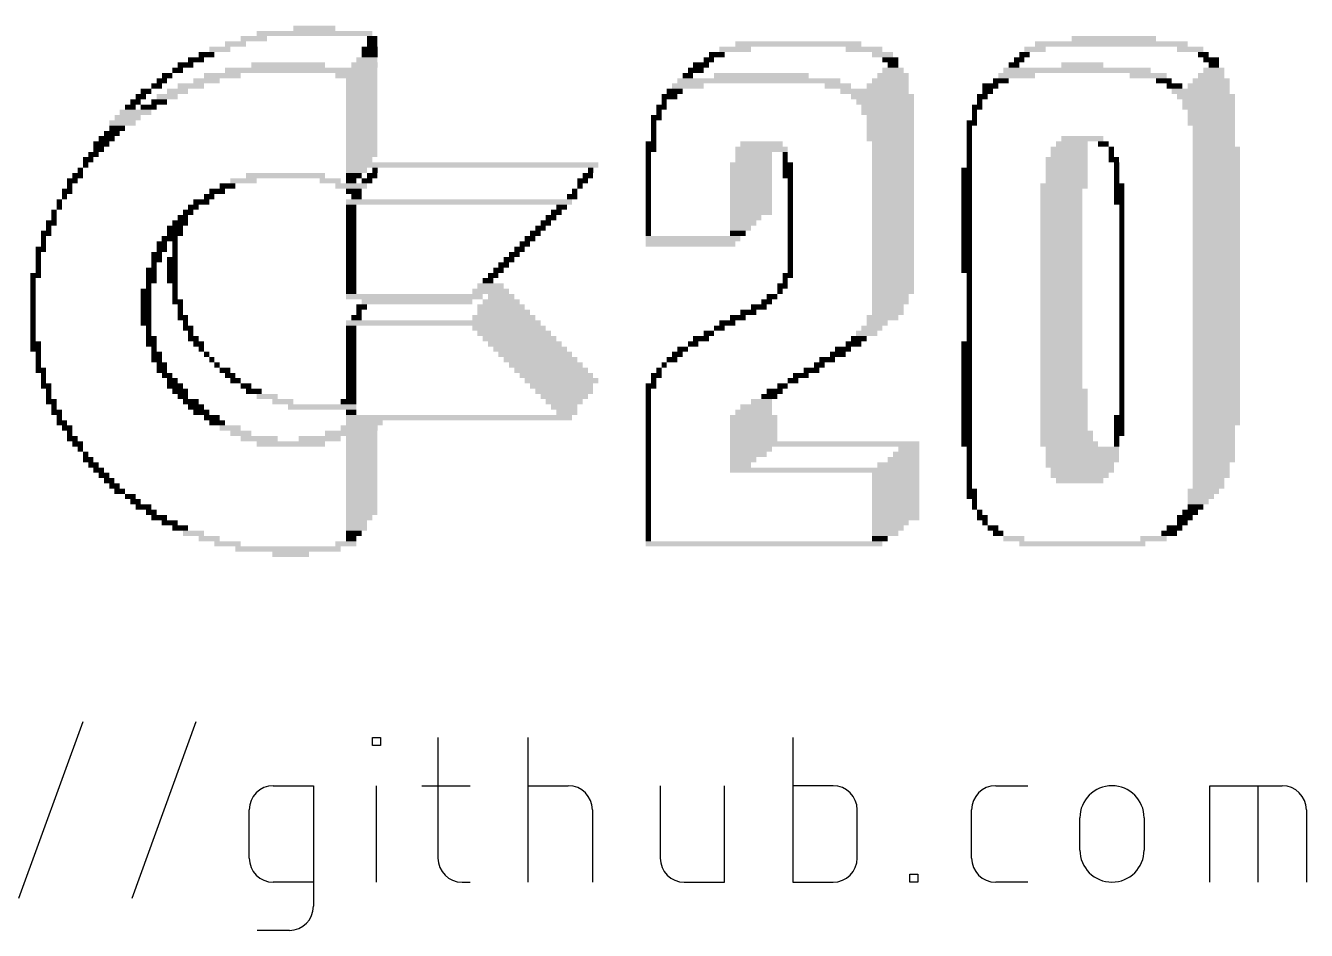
# Model space of a CAD drawing. Extents: x 0 to 102, y 0 to 90.
# Drawn here: x 54.59 to 64.94, y 12.52 to 19.83 of the extents above; entities that cross this region are included whole.
import ezdxf

# ---------------------------------------------------------------- set-up
doc = ezdxf.new("R2010")
doc.units = 0
doc.layers.add('21', color=253, linetype='CONTINUOUS')

# ---------------------------------------------------------------- blocks, each defined once
blk = doc.blocks.new('RECT')
blk.add_solid([(-0.5, -0.5), (0.5, -0.5), (-0.5, 0.5), (0.5, 0.5)])

msp = doc.modelspace()

# ---------------------------------------------------------------- linework, layer by layer
at = {"layer": '21'}
for p, q in [((54.5338, 12.7797), (55.0531, 14.2078)), ((55.4482, 12.7797), (55.9675, 14.2078)), ((57.3899, 14.013), (57.3899, 14.078)), ((57.3899, 14.078), (57.4548, 14.078)), ((57.4548, 14.078), (57.4548, 14.013)), ((57.9197, 14.078), (57.9197, 13.1043)), ((58.6486, 12.9096), (58.6486, 14.078)), ((60.7881, 14.078), (60.7881, 12.9096)), ((57.4548, 14.013), (57.3899, 14.013)), ((56.5895, 13.6885), (56.9141, 13.6885)), ((56.9141, 13.6885), (56.9141, 12.7148)), ((57.4223, 12.9096), (57.4223, 13.6885)), ((57.7899, 13.6885), (58.1793, 13.6885)), ((58.6486, 13.6885), (58.9731, 13.6885)), ((59.7154, 13.6885), (59.7154, 13.1043)), ((60.2347, 12.9096), (60.2347, 13.6885)), ((61.1126, 13.6885), (60.7881, 13.6885)), ((62.426, 13.6885), (62.6857, 13.6885)), ((64.1575, 12.9096), (64.1575, 13.6885)), ((64.1575, 13.6885), (64.7417, 13.6885)), ((64.547, 12.9096), (64.547, 13.6885)), ((56.3948, 13.1043), (56.3948, 13.4938)), ((59.1679, 13.4938), (59.1679, 12.9096)), ((61.3074, 13.1043), (61.3074, 13.4938)), ((62.2313, 13.1043), (62.2313, 13.4938)), ((64.9365, 13.4938), (64.9365, 12.9096)), ((63.1063, 13.1692), (63.1063, 13.4288)), ((63.6256, 13.4288), (63.6256, 13.1692)), ((61.7333, 12.9096), (61.7333, 12.9745)), ((61.7333, 12.9745), (61.7982, 12.9745)), ((61.7982, 12.9745), (61.7982, 12.9096)), ((56.9141, 12.9096), (56.5895, 12.9096)), ((58.1144, 12.9096), (58.1793, 12.9096)), ((59.9101, 12.9096), (60.2347, 12.9096)), ((60.7881, 12.9096), (61.1126, 12.9096)), ((61.7982, 12.9096), (61.7333, 12.9096)), ((62.6857, 12.9096), (62.426, 12.9096)), ((56.7194, 12.5201), (56.4597, 12.5201))]:
    msp.add_line(p, q, dxfattribs=at)
for centre, radius, start, end in [((56.5895, 13.4938), 0.1947, 90, 180), ((58.9731, 13.4937), 0.1947, 0.0009, 90), ((61.1126, 13.4938), 0.1947, 0, 90), ((62.426, 13.4938), 0.1947, 90, 180), ((63.3659, 13.4288), 0.2596, 0, 180), ((64.7417, 13.4938), 0.1947, 0, 90), ((63.3659, 13.1692), 0.2596, 180, 0), ((56.5895, 13.1043), 0.1947, 180, 270), ((58.1144, 13.1043), 0.1947, 180, 270), ((59.9101, 13.1043), 0.1947, 180, 270), ((61.1126, 13.1043), 0.1947, 270, 359.9991), ((62.426, 13.1043), 0.1947, 180, 270), ((56.7193, 12.7148), 0.1947, 270.0009, 0)]:
    msp.add_arc(centre, radius, start, end, dxfattribs=at)

# ---------------------------------------------------------------- block references
at = {"layer": '21', "yscale": 0.0425}
for p, xscale in [((56.9213, 19.765), 0.935), ((56.9213, 19.8075), 0.34), ((56.2838, 19.68), 0.17), ((56.4326, 19.7225), 0.2125), ((57.3888, 19.7225), 0.085), ((57.3888, 19.68), 0.085), ((60.8313, 19.68), 1.02), ((63.3601, 19.68), 1.2325), ((63.3813, 19.7225), 0.68), ((55.9651, 19.5525), 0.1275), ((56.0501, 19.595), 0.1275), ((56.1563, 19.6375), 0.17), ((57.3463, 19.5525), 0.17), ((57.3676, 19.6375), 0.1275), ((57.3676, 19.595), 0.1275), ((60.1088, 19.5525), 0.085), ((60.1726, 19.595), 0.1275), ((60.3213, 19.6375), 0.255), ((61.3626, 19.6375), 0.2975), ((61.5113, 19.595), 0.17), ((61.5751, 19.5525), 0.1275), ((62.6163, 19.5525), 0.085), ((62.6588, 19.595), 0.085), ((62.7438, 19.6375), 0.17), ((63.9976, 19.6375), 0.2125), ((64.1038, 19.595), 0.085), ((64.1676, 19.5525), 0.1275), ((55.8163, 19.4675), 0.085), ((55.8801, 19.51), 0.1275), ((56.815, 19.4675), 1.2325), ((56.7088, 19.51), 0.595), ((57.3251, 19.51), 0.2125), ((60.0025, 19.4675), 0.1275), ((60.0451, 19.51), 0.1275), ((61.5963, 19.4675), 0.17), ((61.5963, 19.51), 0.085), ((63.0838, 19.4675), 1.19), ((62.5738, 19.51), 0.085), ((63.1263, 19.51), 0.34), ((64.1888, 19.4675), 0.17), ((64.1888, 19.51), 0.085), ((55.6463, 19.34), 0.085), ((55.6888, 19.3825), 0.085), ((55.7313, 19.425), 0.085), ((55.9226, 19.34), 0.2125), ((56.0501, 19.3825), 0.2125), ((56.1776, 19.425), 0.2975), ((57.2613, 19.425), 0.34), ((57.3038, 19.3825), 0.255), ((57.3038, 19.34), 0.255), ((59.9388, 19.34), 0.255), ((60.5125, 19.3825), 1.3176), ((59.9388, 19.425), 0.085), ((60.5338, 19.425), 0.765), ((61.1501, 19.34), 0.2125), ((61.5538, 19.34), 0.34), ((61.5751, 19.3825), 0.2975), ((61.5963, 19.425), 0.255), ((62.3826, 19.34), 0.1275), ((62.4676, 19.3825), 0.1275), ((62.5951, 19.425), 0.2975), ((63.6576, 19.425), 0.2975), ((63.7851, 19.3825), 0.1275), ((63.8701, 19.34), 0.1275), ((64.1463, 19.34), 0.34), ((64.1676, 19.3825), 0.2975), ((64.1676, 19.425), 0.2125), ((55.5188, 19.255), 0.085), ((55.5613, 19.2975), 0.085), ((55.7313, 19.255), 0.17), ((55.8163, 19.2975), 0.17), ((57.3038, 19.2975), 0.255), ((57.3038, 19.255), 0.255), ((59.79, 19.255), 0.1274), ((59.8326, 19.2975), 0.1275), ((61.4475, 19.2975), 0.5525), ((61.5113, 19.255), 0.51), ((62.3188, 19.255), 0.085), ((62.3613, 19.2975), 0.085), ((64.0825, 19.2975), 0.4675), ((64.1251, 19.255), 0.4675), ((55.4763, 19.1275), 0.2551), ((55.4338, 19.17), 0.085), ((55.4763, 19.2125), 0.0851), ((55.5826, 19.17), 0.1275), ((55.6676, 19.2125), 0.1275), ((57.3038, 19.2125), 0.255), ((57.3038, 19.17), 0.255), ((57.3038, 19.1275), 0.255), ((59.705, 19.1275), 0.0426), ((59.7263, 19.17), 0.0851), ((59.7476, 19.2125), 0.0425), ((61.5326, 19.2125), 0.4675), ((61.5538, 19.17), 0.425), ((61.5538, 19.1275), 0.425), ((62.2763, 19.17), 0.085), ((62.2551, 19.1275), 0.0425), ((62.2976, 19.2125), 0.0425), ((64.1463, 19.2125), 0.425), ((64.1463, 19.17), 0.425), ((64.1676, 19.1275), 0.3825), ((55.37, 19.0425), 0.2125), ((55.4126, 19.085), 0.2125), ((57.3038, 19.085), 0.255), ((57.3038, 19.0425), 0.255), ((59.6838, 19.085), 0.085), ((59.6625, 19.0425), 0.0424), ((61.5751, 19.085), 0.3825), ((61.5751, 19.0425), 0.3825), ((62.2338, 19.0425), 0.085), ((62.2551, 19.085), 0.0425), ((64.1676, 19.085), 0.3825), ((64.1676, 19.0425), 0.3825), ((55.285, 18.9575), 0.1274), ((55.3276, 19), 0.1275), ((57.3038, 19), 0.255), ((57.3038, 18.9575), 0.255), ((59.6625, 19), 0.0424), ((59.6625, 18.9575), 0.0424), ((61.5751, 19), 0.3825), ((61.5751, 18.9575), 0.3825), ((62.2126, 19), 0.0425), ((62.2126, 18.9575), 0.0425), ((64.1888, 19), 0.34), ((64.1888, 18.9575), 0.34), ((55.1788, 18.83), 0.085), ((55.2001, 18.8725), 0.1275), ((55.2426, 18.915), 0.1275), ((57.3038, 18.915), 0.255), ((57.3038, 18.8725), 0.255), ((57.3038, 18.83), 0.255), ((59.6412, 18.8725), 0.0849), ((59.6412, 18.83), 0.0849), ((59.6625, 18.915), 0.0424), ((60.5338, 18.83), 0.4249), ((60.5338, 18.8725), 0.34), ((61.5751, 18.915), 0.3825), ((61.5963, 18.8725), 0.34), ((61.5963, 18.83), 0.34), ((62.2126, 18.915), 0.0425), ((62.2126, 18.8725), 0.0425), ((62.2126, 18.83), 0.0425), ((63.0201, 18.83), 0.2975), ((63.0413, 18.8725), 0.255), ((63.1263, 18.915), 0.34), ((63.2963, 18.8725), 0.085), ((63.3601, 18.83), 0.0425), ((64.1888, 18.915), 0.34), ((64.1888, 18.8725), 0.34), ((64.2101, 18.83), 0.3825), ((55.0938, 18.745), 0.085), ((55.1363, 18.7875), 0.085), ((57.3038, 18.7875), 0.255), ((57.2826, 18.745), 0.2125), ((59.6201, 18.7875), 0.0425), ((59.6201, 18.745), 0.0425), ((60.4701, 18.7875), 0.2975), ((60.4701, 18.745), 0.2975), ((60.725, 18.7875), 0.0424), ((60.725, 18.745), 0.0424), ((61.5963, 18.7875), 0.34), ((61.5963, 18.745), 0.34), ((62.2126, 18.7875), 0.0425), ((62.2126, 18.745), 0.0425), ((62.9988, 18.745), 0.34), ((63.0201, 18.7875), 0.2975), ((63.3813, 18.745), 0.085), ((63.3601, 18.7875), 0.0425), ((64.2101, 18.7875), 0.3825), ((64.2101, 18.745), 0.3825), ((55.0088, 18.6175), 0.085), ((55.0301, 18.66), 0.0425), ((55.0725, 18.7025), 0.0425), ((56.6876, 18.6175), 0.6375), ((58.1963, 18.7025), 2.04), ((57.2613, 18.66), 0.17), ((57.2401, 18.6175), 0.1275), ((57.3888, 18.6175), 0.085), ((57.4101, 18.66), 0.0425), ((59.1313, 18.6175), 0.085), ((59.1526, 18.66), 0.0425), ((59.6201, 18.7025), 0.0425), ((59.6201, 18.66), 0.0425), ((59.6201, 18.6175), 0.0425), ((60.4488, 18.7025), 0.34), ((60.4488, 18.66), 0.34), ((60.4488, 18.6175), 0.34), ((60.7463, 18.7025), 0.085), ((60.7463, 18.66), 0.085), ((60.7463, 18.6175), 0.085), ((61.5963, 18.7025), 0.34), ((61.5963, 18.66), 0.34), ((61.5963, 18.6175), 0.34), ((62.1913, 18.66), 0.085), ((62.1913, 18.6175), 0.085), ((62.2126, 18.7025), 0.0425), ((62.9988, 18.7025), 0.34), ((62.9988, 18.66), 0.34), ((62.9988, 18.6175), 0.34), ((63.4026, 18.7025), 0.0425), ((63.4026, 18.66), 0.0425), ((63.4026, 18.6175), 0.0425), ((64.2101, 18.7025), 0.3825), ((64.2101, 18.66), 0.3825), ((64.2101, 18.6175), 0.3825), ((54.9663, 18.575), 0.085), ((54.9451, 18.5325), 0.0425), ((56.2201, 18.5325), 0.1275), ((56.3476, 18.575), 0.2125), ((57.0488, 18.575), 0.17), ((57.2188, 18.5325), 0.255), ((57.2188, 18.575), 0.085), ((57.3463, 18.575), 0.085), ((59.0888, 18.575), 0.085), ((59.0676, 18.5325), 0.0425), ((59.6201, 18.575), 0.0425), ((59.6201, 18.5325), 0.0425), ((60.4488, 18.575), 0.34), ((60.4488, 18.5325), 0.34), ((60.7675, 18.575), 0.0426), ((60.7675, 18.5325), 0.0426), ((61.5963, 18.575), 0.34), ((61.5963, 18.5325), 0.34), ((62.1913, 18.575), 0.085), ((62.1913, 18.5325), 0.085), ((62.9776, 18.5325), 0.3825), ((62.9988, 18.575), 0.34), ((63.4026, 18.575), 0.0425), ((63.4238, 18.5325), 0.085), ((64.2101, 18.575), 0.3825), ((64.2101, 18.5325), 0.3825), ((54.8601, 18.405), 0.0425), ((54.9238, 18.49), 0.085), ((54.9026, 18.4475), 0.0425), ((56.0076, 18.405), 0.1275), ((56.0713, 18.4475), 0.085), ((56.135, 18.49), 0.1275), ((57.2401, 18.49), 0.1275), ((58.0901, 18.405), 1.8275), ((57.2613, 18.4475), 0.085), ((59.0038, 18.4475), 0.0851), ((59.0251, 18.49), 0.0425), ((59.6201, 18.49), 0.0425), ((59.6201, 18.4475), 0.0425), ((59.6201, 18.405), 0.0425), ((60.4488, 18.49), 0.34), ((60.4488, 18.4475), 0.34), ((60.4488, 18.405), 0.34), ((60.7675, 18.49), 0.0426), ((60.7675, 18.4475), 0.0426), ((60.7675, 18.405), 0.0426), ((61.5963, 18.49), 0.34), ((61.5963, 18.4475), 0.34), ((61.5963, 18.405), 0.34), ((62.1913, 18.49), 0.085), ((62.1913, 18.4475), 0.085), ((62.1913, 18.405), 0.085), ((62.9563, 18.49), 0.34), ((62.9563, 18.4475), 0.34), ((62.9563, 18.405), 0.34), ((63.4238, 18.49), 0.085), ((63.4238, 18.4475), 0.085), ((63.4238, 18.405), 0.085), ((64.2101, 18.49), 0.3825), ((64.2101, 18.4475), 0.3825), ((64.2101, 18.405), 0.3825), ((54.8176, 18.32), 0.0425), ((54.8601, 18.3625), 0.0425), ((55.9013, 18.32), 0.085), ((55.9438, 18.3625), 0.085), ((57.2188, 18.3625), 0.085), ((57.2188, 18.32), 0.085), ((58.8763, 18.32), 0.085), ((58.9188, 18.3625), 0.0849), ((59.6201, 18.3625), 0.0425), ((59.6201, 18.32), 0.0425), ((60.4488, 18.3625), 0.34), ((60.4488, 18.32), 0.34), ((60.7675, 18.3625), 0.0426), ((60.7675, 18.32), 0.0426), ((61.5963, 18.3625), 0.34), ((61.5963, 18.32), 0.34), ((62.1913, 18.3625), 0.085), ((62.1913, 18.32), 0.085), ((62.9563, 18.3625), 0.34), ((62.9563, 18.32), 0.34), ((63.4451, 18.3625), 0.0425), ((63.4451, 18.32), 0.0425), ((64.2101, 18.3625), 0.3825), ((64.2101, 18.32), 0.3825), ((54.7963, 18.235), 0.085), ((54.7751, 18.1925), 0.0425), ((54.8176, 18.2775), 0.0425), ((55.7951, 18.1925), 0.1275), ((55.8376, 18.235), 0.1275), ((55.8588, 18.2775), 0.085), ((57.2188, 18.2775), 0.085), ((57.2188, 18.235), 0.085), ((57.2188, 18.1925), 0.085), ((58.7488, 18.1925), 0.0849), ((58.7913, 18.235), 0.085), ((58.8338, 18.2775), 0.0851), ((59.6201, 18.2775), 0.0425), ((59.6201, 18.235), 0.0425), ((59.6201, 18.1925), 0.0425), ((60.385, 18.235), 0.2125), ((60.4063, 18.2775), 0.255), ((60.3638, 18.1925), 0.17), ((60.7675, 18.2775), 0.0426), ((60.7675, 18.235), 0.0426), ((60.7675, 18.1925), 0.0426), ((61.5963, 18.2775), 0.34), ((61.5963, 18.235), 0.34), ((61.5963, 18.1925), 0.34), ((62.1913, 18.2775), 0.085), ((62.1913, 18.235), 0.085), ((62.1913, 18.1925), 0.085), ((62.9563, 18.2775), 0.34), ((62.9563, 18.235), 0.34), ((62.9563, 18.1925), 0.34), ((63.4451, 18.2775), 0.0425), ((63.4451, 18.235), 0.0425), ((63.4451, 18.1925), 0.0425), ((64.2101, 18.2775), 0.3825), ((64.2101, 18.235), 0.3825), ((64.2101, 18.1925), 0.3825), ((54.7538, 18.15), 0.085), ((54.7326, 18.1075), 0.0425), ((55.7525, 18.1075), 0.1275), ((55.7951, 18.15), 0.1275), ((57.2188, 18.15), 0.085), ((57.2188, 18.1075), 0.085), ((58.6638, 18.1075), 0.0851), ((58.7063, 18.15), 0.085), ((59.6201, 18.15), 0.0425), ((59.9813, 18.1075), 0.765), ((60.3426, 18.15), 0.1275), ((60.7675, 18.15), 0.0426), ((60.7675, 18.1075), 0.0426), ((61.5963, 18.15), 0.34), ((61.5963, 18.1075), 0.34), ((62.1913, 18.15), 0.085), ((62.1913, 18.1075), 0.085), ((62.9563, 18.15), 0.34), ((62.9563, 18.1075), 0.34), ((63.4451, 18.15), 0.0425), ((63.4451, 18.1075), 0.0425), ((64.2101, 18.15), 0.3825), ((64.2101, 18.1075), 0.3825), ((54.7113, 18.0225), 0.085), ((54.7326, 18.065), 0.0425), ((55.6888, 18.065), 0.085), ((55.6888, 18.0225), 0.085), ((55.7951, 18.065), 0.0425), ((55.7951, 18.0225), 0.0425), ((57.2188, 18.065), 0.085), ((57.2188, 18.0225), 0.085), ((58.5787, 18.0225), 0.0849), ((58.6213, 18.065), 0.085), ((59.9601, 18.065), 0.7225), ((60.7675, 18.065), 0.0426), ((60.7675, 18.0225), 0.0426), ((61.5963, 18.065), 0.34), ((61.5963, 18.0225), 0.34), ((62.1913, 18.065), 0.085), ((62.1913, 18.0225), 0.085), ((62.9563, 18.065), 0.34), ((62.9563, 18.0225), 0.34), ((63.4451, 18.065), 0.0425), ((63.4451, 18.0225), 0.0425), ((64.2101, 18.065), 0.3825), ((64.2101, 18.0225), 0.3825), ((54.69, 17.98), 0.0425), ((54.69, 17.9375), 0.0425), ((54.69, 17.895), 0.0425), ((55.6463, 17.98), 0.085), ((55.6463, 17.9375), 0.085), ((55.6251, 17.895), 0.0425), ((55.7738, 17.9375), 0.085), ((55.7738, 17.895), 0.085), ((55.7951, 17.98), 0.0425), ((57.2188, 17.98), 0.085), ((57.2188, 17.9375), 0.085), ((57.2188, 17.895), 0.085), ((58.4513, 17.895), 0.085), ((58.4938, 17.9375), 0.085), ((58.5363, 17.98), 0.085), ((60.7675, 17.98), 0.0426), ((60.7675, 17.9375), 0.0426), ((60.7675, 17.895), 0.0426), ((61.5963, 17.98), 0.34), ((61.5963, 17.9375), 0.34), ((61.5963, 17.895), 0.34), ((62.1913, 17.98), 0.085), ((62.1913, 17.9375), 0.085), ((62.1913, 17.895), 0.085), ((62.9563, 17.98), 0.34), ((62.9563, 17.9375), 0.34), ((62.9563, 17.895), 0.34), ((63.4451, 17.98), 0.0425), ((63.4451, 17.9375), 0.0425), ((63.4451, 17.895), 0.0425), ((64.2101, 17.98), 0.3825), ((64.2101, 17.9375), 0.3825), ((64.2101, 17.895), 0.3825), ((54.6688, 17.81), 0.085), ((54.69, 17.8525), 0.0425), ((55.6038, 17.8525), 0.085), ((55.6038, 17.81), 0.085), ((55.7738, 17.8525), 0.085), ((55.7738, 17.81), 0.085), ((57.2188, 17.8525), 0.085), ((57.2188, 17.81), 0.085), ((58.3663, 17.81), 0.085), ((58.4088, 17.8525), 0.085), ((60.7463, 17.81), 0.085), ((60.7675, 17.8525), 0.0426), ((61.5963, 17.8525), 0.34), ((61.5963, 17.81), 0.34), ((62.1913, 17.8525), 0.085), ((62.2126, 17.81), 0.0425), ((62.9563, 17.8525), 0.34), ((62.9563, 17.81), 0.34), ((63.4451, 17.8525), 0.0425), ((63.4451, 17.81), 0.0425), ((64.2101, 17.8525), 0.3825), ((64.2101, 17.81), 0.3825), ((54.6476, 17.7675), 0.0425), ((54.6476, 17.725), 0.0425), ((54.6476, 17.6825), 0.0425), ((55.5613, 17.6825), 0.085), ((55.6038, 17.7675), 0.085), ((55.5826, 17.725), 0.0425), ((55.7738, 17.7675), 0.085), ((55.7951, 17.725), 0.0425), ((55.7951, 17.6825), 0.0425), ((57.2188, 17.7675), 0.085), ((57.2188, 17.725), 0.085), ((57.2188, 17.6825), 0.085), ((58.3451, 17.6825), 0.2975), ((58.3451, 17.725), 0.2125), ((58.3238, 17.7675), 0.085), ((60.7037, 17.725), 0.0849), ((60.6826, 17.6825), 0.0425), ((60.725, 17.7675), 0.0424), ((61.5963, 17.7675), 0.34), ((61.5963, 17.725), 0.34), ((61.5963, 17.6825), 0.34), ((62.2126, 17.7675), 0.0425), ((62.2126, 17.725), 0.0425), ((62.2126, 17.6825), 0.0425), ((62.9563, 17.7675), 0.34), ((62.9563, 17.725), 0.34), ((62.9563, 17.6825), 0.34), ((63.4451, 17.7675), 0.0425), ((63.4451, 17.725), 0.0425), ((63.4451, 17.6825), 0.0425), ((64.2101, 17.7675), 0.3825), ((64.2101, 17.725), 0.3825), ((64.2101, 17.6825), 0.3825), ((54.6476, 17.64), 0.0425), ((54.6476, 17.5975), 0.0425), ((55.5613, 17.64), 0.085), ((55.5613, 17.5975), 0.085), ((55.7951, 17.64), 0.0425), ((55.8163, 17.5975), 0.085), ((57.7288, 17.64), 1.105), ((57.7501, 17.5975), 0.8925), ((58.4301, 17.5975), 0.2975), ((58.4301, 17.64), 0.2125), ((60.5763, 17.5975), 0.085), ((60.6188, 17.64), 0.085), ((61.5751, 17.64), 0.2975), ((61.5751, 17.5975), 0.2975), ((62.2126, 17.64), 0.0425), ((62.2126, 17.5975), 0.0425), ((62.9563, 17.64), 0.34), ((62.9563, 17.5975), 0.34), ((63.4451, 17.64), 0.0425), ((63.4451, 17.5975), 0.0425), ((64.2101, 17.64), 0.3825), ((64.2101, 17.5975), 0.3825), ((54.6476, 17.555), 0.0425), ((54.6476, 17.5125), 0.0425), ((54.6476, 17.47), 0.0425), ((55.5613, 17.555), 0.085), ((55.5613, 17.5125), 0.085), ((55.5613, 17.47), 0.085), ((55.8376, 17.555), 0.0425), ((55.8376, 17.5125), 0.0425), ((55.8588, 17.47), 0.085), ((57.2613, 17.47), 0.085), ((57.3038, 17.555), 0.085), ((57.2826, 17.5125), 0.0425), ((58.4513, 17.47), 0.51), ((58.43, 17.555), 0.3824), ((58.4513, 17.5125), 0.425), ((60.3426, 17.47), 0.1275), ((60.4276, 17.5125), 0.1275), ((60.5126, 17.555), 0.1275), ((61.5113, 17.47), 0.255), ((61.5538, 17.555), 0.255), ((61.5538, 17.5125), 0.255), ((62.2126, 17.555), 0.0425), ((62.2126, 17.5125), 0.0425), ((62.2126, 17.47), 0.0425), ((62.9563, 17.555), 0.34), ((62.9563, 17.5125), 0.34), ((62.9563, 17.47), 0.34), ((63.4451, 17.555), 0.0425), ((63.4451, 17.5125), 0.0425), ((63.4451, 17.47), 0.0425), ((64.2101, 17.555), 0.3825), ((64.2101, 17.5125), 0.3825), ((64.2101, 17.47), 0.3825), ((54.6476, 17.4275), 0.0425), ((54.6476, 17.385), 0.0425), ((55.5613, 17.4275), 0.085), ((55.5826, 17.385), 0.0425), ((55.8801, 17.4275), 0.0425), ((55.9013, 17.385), 0.085), ((57.9626, 17.4275), 1.5725), ((57.2188, 17.385), 0.085), ((58.4938, 17.385), 0.5949), ((60.1938, 17.385), 0.085), ((60.2576, 17.4275), 0.1275), ((61.4263, 17.385), 0.17), ((61.4688, 17.4275), 0.17), ((62.2126, 17.4275), 0.0425), ((62.2126, 17.385), 0.0425), ((62.9563, 17.4275), 0.34), ((62.9563, 17.385), 0.34), ((63.4451, 17.4275), 0.0425), ((63.4451, 17.385), 0.0425), ((64.2101, 17.4275), 0.3825), ((64.2101, 17.385), 0.3825), ((54.6476, 17.3425), 0.0425), ((54.6476, 17.3), 0.0425), ((55.5826, 17.3425), 0.0425), ((55.6038, 17.3), 0.085), ((55.9438, 17.3), 0.085), ((55.9226, 17.3425), 0.0425), ((57.2188, 17.3425), 0.085), ((57.2188, 17.3), 0.085), ((58.5363, 17.3425), 0.595), ((58.5788, 17.3), 0.595), ((60.0451, 17.3), 0.1275), ((60.1088, 17.3425), 0.085), ((61.3201, 17.3), 0.1275), ((61.3838, 17.3425), 0.17), ((62.2126, 17.3425), 0.0425), ((62.2126, 17.3), 0.0425), ((62.9563, 17.3425), 0.34), ((62.9563, 17.3), 0.34), ((63.4451, 17.3425), 0.0425), ((63.4451, 17.3), 0.0425), ((64.2101, 17.3425), 0.3825), ((64.2101, 17.3), 0.3825), ((54.6688, 17.2575), 0.085), ((54.6688, 17.215), 0.085), ((54.69, 17.1725), 0.0425), ((55.6038, 17.2575), 0.085), ((55.6463, 17.1725), 0.085), ((55.6251, 17.215), 0.0425), ((55.9863, 17.2575), 0.085), ((56.0076, 17.215), 0.0425), ((56.0501, 17.1725), 0.0425), ((57.2188, 17.2575), 0.085), ((57.2188, 17.215), 0.085), ((57.2188, 17.1725), 0.085), ((58.6213, 17.2575), 0.595), ((58.6638, 17.215), 0.5949), ((58.7063, 17.1725), 0.595), ((59.8538, 17.1725), 0.085), ((59.8963, 17.215), 0.0851), ((59.9813, 17.2575), 0.085), ((61.1501, 17.1725), 0.1275), ((61.1926, 17.215), 0.1275), ((61.2776, 17.2575), 0.1275), ((62.1913, 17.2575), 0.085), ((62.1913, 17.215), 0.085), ((62.1913, 17.1725), 0.085), ((62.9563, 17.2575), 0.34), ((62.9563, 17.215), 0.34), ((62.9563, 17.1725), 0.34), ((63.4451, 17.2575), 0.0425), ((63.4451, 17.215), 0.0425), ((63.4451, 17.1725), 0.0425), ((64.2101, 17.2575), 0.3825), ((64.2101, 17.215), 0.3825), ((64.2101, 17.1725), 0.3825), ((54.69, 17.13), 0.0425), ((54.69, 17.0875), 0.0425), ((55.6463, 17.13), 0.085), ((55.6888, 17.0875), 0.085), ((56.0926, 17.13), 0.0425), ((56.135, 17.0875), 0.0425), ((57.2188, 17.13), 0.085), ((57.2188, 17.0875), 0.085), ((58.7488, 17.13), 0.595), ((58.7913, 17.0875), 0.595), ((59.7476, 17.0875), 0.0425), ((59.8113, 17.13), 0.0849), ((61.0013, 17.0875), 0.085), ((61.065, 17.13), 0.1275), ((62.1913, 17.13), 0.085), ((62.1913, 17.0875), 0.085), ((62.9563, 17.13), 0.34), ((62.9563, 17.0875), 0.34), ((63.4451, 17.13), 0.0425), ((63.4451, 17.0875), 0.0425), ((64.2101, 17.13), 0.3825), ((64.2101, 17.0875), 0.3825), ((54.7113, 17.045), 0.085), ((54.7326, 17.0025), 0.0425), ((54.7326, 16.96), 0.0425), ((55.6888, 17.045), 0.085), ((55.7313, 17.0025), 0.085), ((55.7738, 16.96), 0.085), ((56.1988, 17.045), 0.085), ((56.2413, 17.0025), 0.085), ((56.2838, 16.96), 0.085), ((57.2188, 17.045), 0.085), ((57.2188, 17.0025), 0.085), ((57.2188, 16.96), 0.085), ((58.8338, 17.045), 0.595), ((58.8763, 17.0025), 0.595), ((58.9188, 16.96), 0.5951), ((59.6838, 17.0025), 0.085), ((59.6625, 16.96), 0.0424), ((59.705, 17.045), 0.0426), ((60.7888, 16.96), 0.0851), ((60.8526, 17.0025), 0.1275), ((60.9376, 17.045), 0.1275), ((62.1913, 17.045), 0.085), ((62.1913, 17.0025), 0.085), ((62.1913, 16.96), 0.085), ((62.9563, 17.045), 0.34), ((62.9563, 17.0025), 0.34), ((62.9563, 16.96), 0.34), ((63.4451, 17.045), 0.0425), ((63.4451, 17.0025), 0.0425), ((63.4451, 16.96), 0.0425), ((64.2101, 17.045), 0.3825), ((64.2101, 17.0025), 0.3825), ((64.2101, 16.96), 0.3825), ((54.7538, 16.9175), 0.085), ((54.7751, 16.875), 0.0425), ((55.7951, 16.9175), 0.1275), ((55.8376, 16.875), 0.1275), ((56.3688, 16.9175), 0.085), ((56.4326, 16.875), 0.1275), ((57.2188, 16.9175), 0.085), ((57.2188, 16.875), 0.085), ((58.9188, 16.9175), 0.51), ((58.94, 16.875), 0.4675), ((59.6412, 16.9175), 0.0849), ((59.6201, 16.875), 0.0425), ((60.6401, 16.875), 0.1275), ((60.7037, 16.9175), 0.0849), ((62.1913, 16.9175), 0.085), ((62.1913, 16.875), 0.085), ((62.9563, 16.9175), 0.34), ((62.9776, 16.875), 0.3825), ((63.4451, 16.9175), 0.0425), ((63.4451, 16.875), 0.0425), ((64.2101, 16.9175), 0.3825), ((64.2101, 16.875), 0.3825), ((54.7751, 16.8325), 0.0425), ((54.7963, 16.79), 0.085), ((54.8176, 16.7475), 0.0425), ((55.8588, 16.8325), 0.085), ((55.9226, 16.79), 0.1275), ((55.9651, 16.7475), 0.1275), ((56.5388, 16.8325), 0.17), ((56.6663, 16.79), 0.17), ((56.9851, 16.7475), 0.5525), ((57.1975, 16.79), 0.1275), ((57.2188, 16.8325), 0.085), ((58.94, 16.8325), 0.3825), ((58.94, 16.79), 0.2976), ((58.94, 16.7475), 0.2125), ((59.6201, 16.8325), 0.0425), ((59.6201, 16.79), 0.0425), ((59.6201, 16.7475), 0.0425), ((60.4913, 16.7475), 0.255), ((60.5338, 16.79), 0.17), ((60.5976, 16.8325), 0.1275), ((62.1913, 16.8325), 0.085), ((62.1913, 16.79), 0.085), ((62.1913, 16.7475), 0.085), ((62.9776, 16.8325), 0.3825), ((62.9776, 16.79), 0.3825), ((62.9776, 16.7475), 0.3825), ((63.4451, 16.8325), 0.0425), ((63.4451, 16.79), 0.0425), ((63.4451, 16.7475), 0.0425), ((64.2101, 16.8325), 0.3825), ((64.2101, 16.79), 0.3825), ((64.2101, 16.7475), 0.3825), ((54.8388, 16.705), 0.085), ((54.8601, 16.6625), 0.0425), ((56.0076, 16.705), 0.1275), ((56.0926, 16.6625), 0.1275), ((57.2188, 16.705), 0.085), ((58.0901, 16.6625), 1.8275), ((58.9613, 16.705), 0.17), ((59.6201, 16.705), 0.0425), ((59.6201, 16.6625), 0.0425), ((60.4701, 16.6625), 0.3825), ((60.4701, 16.705), 0.2975), ((62.1913, 16.705), 0.085), ((62.1913, 16.6625), 0.085), ((62.9776, 16.705), 0.3825), ((62.9776, 16.6625), 0.3825), ((63.4238, 16.6625), 0.085), ((63.4451, 16.705), 0.0425), ((64.2101, 16.705), 0.3825), ((64.2101, 16.6625), 0.3825), ((54.8813, 16.62), 0.085), ((54.9238, 16.5775), 0.085), ((56.135, 16.62), 0.1275), ((56.2413, 16.5775), 0.17), ((57.2826, 16.5775), 0.2975), ((57.3251, 16.62), 0.2975), ((59.6201, 16.62), 0.0425), ((59.6201, 16.5775), 0.0425), ((60.4701, 16.62), 0.3825), ((60.4701, 16.5775), 0.3825), ((62.1913, 16.62), 0.085), ((62.1913, 16.5775), 0.085), ((62.9776, 16.62), 0.3825), ((62.9776, 16.5775), 0.3825), ((63.4238, 16.62), 0.085), ((63.4238, 16.5775), 0.085), ((64.1888, 16.5775), 0.34), ((64.2101, 16.62), 0.3825), ((54.9451, 16.535), 0.0425), ((54.9663, 16.4925), 0.085), ((55.0088, 16.45), 0.085), ((56.3263, 16.535), 0.17), ((56.4751, 16.4925), 0.2975), ((56.7301, 16.45), 0.5525), ((56.9638, 16.4925), 0.34), ((57.2188, 16.535), 0.425), ((57.3038, 16.4925), 0.255), ((57.3038, 16.45), 0.255), ((59.6201, 16.535), 0.0425), ((59.6201, 16.4925), 0.0425), ((59.6201, 16.45), 0.0425), ((61.0438, 16.45), 1.5299), ((60.4701, 16.535), 0.3825), ((60.4701, 16.4925), 0.3825), ((62.1913, 16.535), 0.085), ((62.1913, 16.4925), 0.085), ((62.1913, 16.45), 0.085), ((62.9988, 16.535), 0.425), ((62.9988, 16.4925), 0.425), ((63.0201, 16.45), 0.4675), ((63.4238, 16.535), 0.085), ((63.4026, 16.4925), 0.0425), ((63.4026, 16.45), 0.0425), ((64.1888, 16.535), 0.34), ((64.1888, 16.4925), 0.34), ((64.1888, 16.45), 0.34), ((55.0301, 16.4075), 0.0425), ((55.0725, 16.365), 0.0425), ((57.3038, 16.4075), 0.255), ((57.3038, 16.365), 0.255), ((59.6201, 16.4075), 0.0425), ((59.6201, 16.365), 0.0425), ((60.4488, 16.4075), 0.34), ((60.4276, 16.365), 0.2975), ((61.7025, 16.365), 0.2124), ((61.7238, 16.4075), 0.1699), ((62.2126, 16.4075), 0.0425), ((62.2126, 16.365), 0.0425), ((63.1263, 16.4075), 0.595), ((63.1263, 16.365), 0.595), ((64.1888, 16.4075), 0.34), ((64.1888, 16.365), 0.34), ((55.0938, 16.3225), 0.085), ((55.1363, 16.28), 0.085), ((55.1788, 16.2375), 0.085), ((57.3038, 16.3225), 0.255), ((57.3038, 16.28), 0.255), ((57.3038, 16.2375), 0.255), ((59.6201, 16.3225), 0.0425), ((59.6201, 16.28), 0.0425), ((59.6201, 16.2375), 0.0425), ((60.385, 16.3225), 0.2125), ((60.3638, 16.28), 0.17), ((61.0438, 16.2375), 1.5299), ((61.6388, 16.28), 0.3399), ((61.6813, 16.3225), 0.2549), ((62.2126, 16.3225), 0.0425), ((62.2126, 16.28), 0.0425), ((62.2126, 16.2375), 0.0425), ((63.1263, 16.3225), 0.595), ((63.1051, 16.28), 0.5525), ((63.1263, 16.2375), 0.51), ((64.1888, 16.3225), 0.34), ((64.1676, 16.28), 0.2975), ((64.1676, 16.2375), 0.2975), ((55.2213, 16.195), 0.085), ((55.2638, 16.1525), 0.085), ((57.3038, 16.195), 0.255), ((57.3038, 16.1525), 0.255), ((59.6201, 16.195), 0.0425), ((59.6201, 16.1525), 0.0425), ((61.6175, 16.195), 0.3824), ((61.6175, 16.1525), 0.3824), ((62.2126, 16.195), 0.0425), ((62.2126, 16.1525), 0.0425), ((63.1051, 16.195), 0.4675), ((63.1051, 16.1525), 0.3825), ((64.1676, 16.195), 0.2975), ((64.1463, 16.1525), 0.255), ((55.3063, 16.11), 0.0849), ((55.3488, 16.0675), 0.085), ((55.4338, 16.025), 0.085), ((57.3038, 16.11), 0.255), ((57.3038, 16.0675), 0.255), ((57.3038, 16.025), 0.255), ((59.6201, 16.11), 0.0425), ((59.6201, 16.0675), 0.0425), ((59.6201, 16.025), 0.0425), ((61.6175, 16.11), 0.3824), ((61.6175, 16.0675), 0.3824), ((61.6175, 16.025), 0.3824), ((62.2126, 16.11), 0.0425), ((62.2338, 16.0675), 0.085), ((62.2338, 16.025), 0.085), ((64.0825, 16.025), 0.2125), ((64.1038, 16.0675), 0.255), ((64.1463, 16.11), 0.255), ((55.4763, 15.9825), 0.0851), ((55.5401, 15.94), 0.1275), ((57.3038, 15.9825), 0.255), ((57.3038, 15.94), 0.255), ((59.6201, 15.9825), 0.0425), ((59.6201, 15.94), 0.0425), ((61.6175, 15.9825), 0.3824), ((61.6175, 15.94), 0.3824), ((62.2551, 15.9825), 0.0425), ((62.2551, 15.94), 0.0425), ((64.0613, 15.9825), 0.17), ((64.0401, 15.94), 0.1275), ((55.6038, 15.8975), 0.085), ((55.6676, 15.855), 0.1275), ((55.7525, 15.8125), 0.1275), ((57.3038, 15.8975), 0.255), ((57.2826, 15.855), 0.2125), ((57.2613, 15.8125), 0.17), ((59.6201, 15.8975), 0.0425), ((59.6201, 15.855), 0.0425), ((59.6201, 15.8125), 0.0425), ((61.6175, 15.8975), 0.3824), ((61.6175, 15.855), 0.3824), ((61.5751, 15.8125), 0.2975), ((62.3188, 15.855), 0.085), ((62.2976, 15.8975), 0.0425), ((62.3401, 15.8125), 0.0425), ((63.955, 15.855), 0.1275), ((63.9338, 15.8125), 0.085), ((63.9976, 15.8975), 0.1275), ((55.8376, 15.77), 0.1275), ((55.9438, 15.7275), 0.17), ((57.2613, 15.77), 0.17), ((57.2401, 15.7275), 0.1275), ((59.6201, 15.77), 0.0425), ((59.6201, 15.7275), 0.0425), ((61.5538, 15.77), 0.255), ((61.5326, 15.7275), 0.2125), ((62.4038, 15.77), 0.085), ((62.4463, 15.7275), 0.085), ((63.8276, 15.7275), 0.1275), ((63.8701, 15.77), 0.1275), ((56.0713, 15.685), 0.17), ((56.2201, 15.6425), 0.2125), ((57.1763, 15.6425), 0.17), ((57.2188, 15.685), 0.085), ((59.6201, 15.685), 0.0425), ((60.5551, 15.6425), 1.9125), ((61.4901, 15.685), 0.1275), ((62.5738, 15.685), 0.17), ((63.1263, 15.6425), 1.02), ((63.7001, 15.685), 0.2125), ((56.7088, 15.6), 0.85), ((56.7301, 15.5575), 0.2975)]:
    msp.add_blockref('RECT', p, dxfattribs=dict(at, xscale=xscale))

doc.saveas('drawing.dxf')
